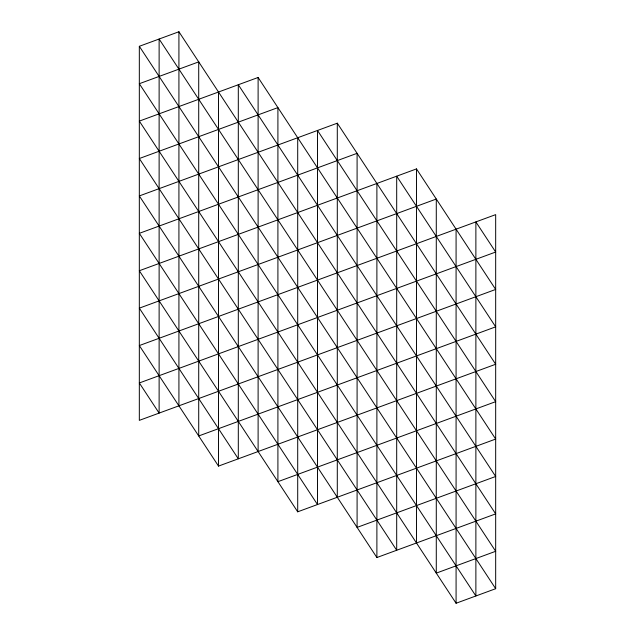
<?xml version="1.0" encoding="UTF-8"?>
<svg xmlns="http://www.w3.org/2000/svg" width="635" height="635" viewBox="0 0 635 635"><rect width="100%" height="100%" fill="white"/><g stroke="black" fill="none" stroke-linecap="round" stroke-linejoin="round"><path stroke-width="0.95" d="M139.327 46.299L178.919 31.75L495.673 513.89L376.888 557.53L139.327 195.929L337.296 123.19L495.673 364.26L218.511 466.09L139.327 345.559L495.673 214.63L495.673 588.701L456.081 603.25L139.327 121.11L258.112 77.47L495.673 439.071L297.704 511.81L139.327 270.74L416.489 168.91L495.673 289.441L139.327 420.37L139.327 46.299L495.673 588.701M456.081 229.179L456.081 603.25M416.489 168.91L416.489 542.981M376.888 183.459L376.888 557.53M337.296 123.19L337.296 497.261M297.704 137.739L297.704 511.81M258.112 77.47L258.112 451.541M218.511 92.019L218.511 466.09M178.919 31.75L178.919 405.821M198.715 61.881L139.327 83.709L475.877 595.979L475.877 221.901L495.673 252.039L139.327 382.961L159.123 413.099L159.123 39.021L495.673 551.291L436.285 573.119L436.285 199.041L139.327 308.15L238.308 458.819L238.308 84.741L495.673 476.48L357.092 527.399L357.092 153.321L139.327 233.339L317.5 504.539L317.5 130.461L495.673 401.661L277.908 481.679L277.908 107.601L139.327 158.52L396.692 550.259L396.692 176.181L495.673 326.85L198.715 435.959L198.715 61.881"/></g></svg>
